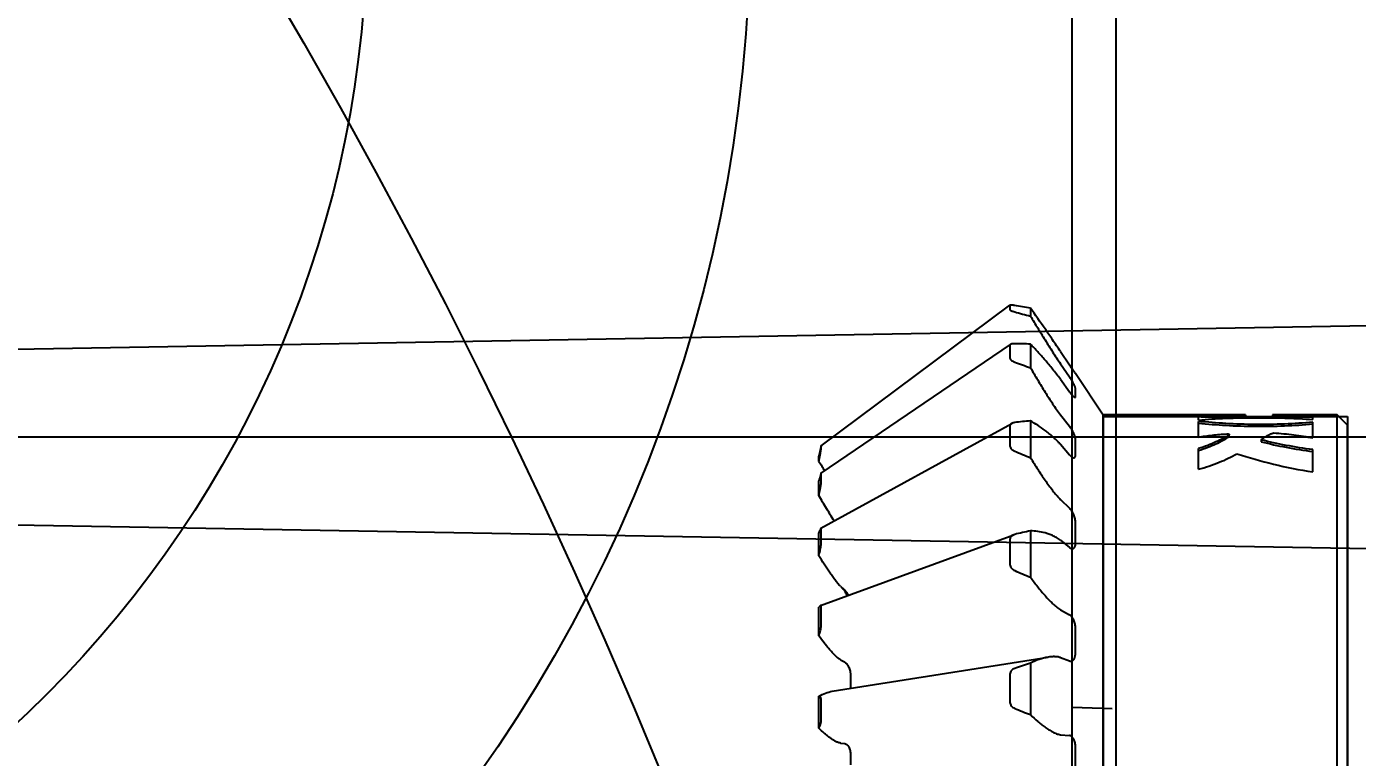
# Model space of a CAD drawing. Header units: inches. Extents: x -164 to 250, y -285 to 80.
# Drawn here: x 13.941 to 16.98, y -183.976 to -182.308 of the extents above; entities that cross this region are included whole.
import ezdxf

# ---------------------------------------------------------------- set-up
doc = ezdxf.new("R2010")
doc.units = ezdxf.units.IN
doc.header["$MEASUREMENT"] = 0
for name, color, linetype in [('LAY0001', 7, 'Continuous'), ('LAYER_CUT_FEAT', 7, 'Continuous'), ('LAYER_FEATURE', 7, 'Continuous'), ('trajectories', 3, 'Continuous')]:
    doc.layers.add(name, color=color, linetype=linetype)
doc.dimstyles.get("Standard").update_dxf_attribs({"dimtxt": 0.18, "dimasz": 0.18, "dimexe": 0.18, "dimexo": 0.0625, "dimgap": 0.09, "dimtad": 0, "dimtih": 1, "dimtoh": 1, "dimdec": 4, "dimzin": 0, "dimdsep": 46, "dimtxsty": 'Standard', "dimcen": 0.09, "dimadec": 0, "dimazin": 0, "dimtfac": 1, "dimtdec": 4, "dimtofl": 0, "dimtmove": 0, "dimatfit": 3, "dimfxl": 1, "dimtolj": 1, "dimtzin": 0, "dimarcsym": 0})

# ---------------------------------------------------------------- blocks, each defined once
blk = doc.blocks.new('*D63')
at = {"layer": 'Defpoints', "color": 0, "transparency": 16777216}
for p in [(17.9907, -182.9726), (18.9367, -183.0522), (2.4291, -183.2443), (2.4291, -183.2443), (11.4651, -183.2443)]:
    blk.add_point(p, dxfattribs=at)
at = {"layer": 'trajectories', "color": 0, "lineweight": -2, "transparency": 16777216}
for p, q in [((18.0531, -182.9715), (19.1153, -182.953)), ((11.5276, -183.2443), (19.1178, -183.2443)), ((18.9339, -183.6042), (19.1139, -183.6042))]:
    blk.add_line(p, q, dxfattribs=at)
for start, end in [(1.62472, 2.24943), (358.75055, 360), (358.75057, 359.37528)]:
    blk.add_arc((2.4291, -183.2443), 16.5087, start, end, dxfattribs=at)
at = {"layer": 'trajectories', "color": 0, "transparency": 16777216}
for points in [[(18.9612, -182.7755), (18.9012, -182.7769), (18.9353, -182.9561)], [(18.9069, -183.4241), (18.9669, -183.4244), (18.9378, -183.2443)]]:
    blk.add_solid(points, dxfattribs=at)
at = {"layer": 'trajectories', "color": 0, "transparency": 16777216, "insert": (19.4739, -183.6042), "char_height": 0.18, "attachment_point": 5}
blk.add_mtext('\\A1;1.00°', dxfattribs=at)
blk = doc.blocks.new('*D64')
at = {"layer": 'Defpoints', "color": 0, "transparency": 16777216}
for p in [(2.4291, -183.2443), (2.4291, -183.2443), (11.4651, -183.2443), (18.6518, -183.3386), (17.9907, -183.5159)]:
    blk.add_point(p, dxfattribs=at)
at = {"layer": 'trajectories', "color": 0, "lineweight": -2, "transparency": 16777216}
for p, q in [((11.5276, -183.2443), (18.832, -183.2443)), ((18.0531, -183.517), (18.8295, -183.5305)), ((18.6393, -183.8872), (18.4593, -183.8872))]:
    blk.add_line(p, q, dxfattribs=at)
for start, end in [(0.63572, 1.27145), (357.72854, 359), (357.72855, 358.36428)]:
    blk.add_arc((2.4291, -183.2443), 16.2229, start, end, dxfattribs=at)
at = {"layer": 'trajectories', "color": 0, "transparency": 16777216}
for points in [[(18.681, -183.0641), (18.621, -183.0644), (18.652, -183.2443)], [(18.6154, -183.7066), (18.6754, -183.708), (18.6496, -183.5274)]]:
    blk.add_solid(points, dxfattribs=at)
at = {"layer": 'trajectories', "color": 0, "transparency": 16777216, "insert": (18.0993, -183.8872), "char_height": 0.18, "attachment_point": 5}
blk.add_mtext('\\A1;1.00°', dxfattribs=at)

msp = doc.modelspace()

# ---------------------------------------------------------------- linework, layer by layer
for p, q in [((16.3291, -189.31425), (16.3291, -167.31425)), ((16.3291, -185.09566), (16.3291, -167.31425)), ((16.4291, -188.31425), (16.4291, -168.31425)), ((16.3291, -183.86086), (16.42057, -183.86405))]:
    msp.add_line(p, q)
at = {"color": 7, "linetype": 'Continuous'}
for p, q in [((15.75557, -183.26444), (16.18676, -182.94364)), ((15.75538, -183.32692), (16.18809, -183.033)), ((16.30212, -183.04923), (16.32257, -183.07985)), ((16.30212, -183.0771), (16.32257, -183.10681)), ((16.33658, -183.09976), (16.33672, -183.09987)), ((16.33672, -183.09985), (16.33672, -183.09937)), ((16.33672, -183.09987), (16.33672, -183.09985)), ((16.30212, -183.11259), (16.32257, -183.14113)), ((16.33672, -183.15199), (16.33672, -183.13399)), ((16.30212, -183.19348), (16.32257, -183.21937)), ((16.72493, -183.19385), (16.39997, -183.19385)), ((16.61727, -183.20552), (16.61727, -183.19392)), ((16.72493, -183.19385), (16.72493, -183.19844)), ((16.72493, -183.19779), (16.78644, -183.19779)), ((16.93383, -183.19385), (16.78644, -183.19385)), ((16.78644, -183.19385), (16.78644, -183.19872)), ((16.87872, -183.20438), (16.87872, -183.19401)), ((15.75497, -183.45262), (16.19076, -183.21337)), ((16.61727, -183.24468), (16.61727, -183.20858)), ((16.87872, -183.24644), (16.87872, -183.21051)), ((16.33672, -183.2853), (16.33672, -183.25107)), ((16.68724, -183.2435), (16.68771, -183.24283)), ((16.68771, -183.24283), (16.68771, -183.23865)), ((16.76082, -183.25086), (16.76082, -183.25511)), ((16.30212, -183.26097), (16.32257, -183.28464)), ((16.61727, -183.31794), (16.61727, -183.27075)), ((16.87872, -183.32379), (16.87872, -183.27301)), ((16.30212, -183.38697), (16.32257, -183.4065)), ((16.33672, -183.48673), (16.33672, -183.43962)), ((15.75427, -183.62897), (16.19541, -183.46745)), ((16.30212, -183.47987), (16.32257, -183.49635)), ((15.79955, -183.58476), (15.80858, -183.59337)), ((16.30212, -183.63864), (16.32257, -183.64989)), ((16.33672, -183.73658), (16.33672, -183.68119)), ((15.78077, -183.82481), (16.27396, -183.74677)), ((15.79955, -183.75267), (15.80858, -183.75763)), ((16.30212, -183.74784), (16.32257, -183.75551)), ((15.82264, -183.78866), (15.82264, -183.81028)), ((16.30212, -183.92384), (16.32257, -183.92572)), ((15.79955, -183.94295), (15.80858, -183.94378)), ((16.33672, -184.01037), (16.33672, -183.95213)), ((15.82264, -183.96988), (15.82264, -183.99262))]:
    msp.add_line(p, q, dxfattribs=at)
for centre, radius in [((2.4291, -189.31425), 14), ((12.2185, -182.06426), 3.375), ((12.2185, -182.06426), 2.5)]:
    msp.add_circle(centre, radius)
msp.add_arc((15.75581, -183.63195), 0.06446, 36.2053, 37.10195, dxfattribs=at)
for points, knots in [([(16.32257, -183.07985), (16.3242, -183.08229), (16.32659, -183.08582), (16.32969, -183.09031), (16.33172, -183.0932), (16.33345, -183.09564), (16.33484, -183.09755), (16.33584, -183.09886), (16.33637, -183.09954), (16.33658, -183.09976)], [0, 0, 0, 0, 0.3612195, 0.5254513, 0.6718985, 0.7960282, 0.8939709, 0.9626672, 1, 1, 1, 1]), ([(16.33672, -183.13399), (16.33672, -183.13373), (16.33666, -183.13313), (16.33635, -183.13171), (16.33558, -183.12953), (16.33426, -183.12652), (16.33251, -183.12301), (16.33038, -183.11914), (16.32712, -183.11365), (16.32445, -183.10953), (16.32257, -183.10681)], [0, 0, 0, 0, 0.0255874, 0.057743, 0.1415442, 0.2495506, 0.3782187, 0.5230073, 0.678699, 1, 1, 1, 1]), ([(16.32257, -183.14113), (16.32329, -183.14213), (16.32471, -183.14404), (16.32685, -183.1467), (16.32888, -183.14901), (16.33076, -183.15091), (16.33243, -183.15235), (16.33371, -183.15323), (16.33461, -183.15365), (16.33528, -183.15385), (16.33579, -183.15383), (16.33605, -183.1537)], [0, 0, 0, 0, 0.1953342, 0.376554, 0.5396566, 0.6811491, 0.7982752, 0.8893455, 0.92515, 0.9548821, 1, 1, 1, 1]), ([(16.33605, -183.1537), (16.33616, -183.15364), (16.33637, -183.15346), (16.33658, -183.15307), (16.3367, -183.15256), (16.33672, -183.15219), (16.33672, -183.15199)], [0, 0, 0, 0, 0.1984575, 0.4188777, 0.6822092, 1, 1, 1, 1]), ([(16.72493, -183.1945), (16.70642, -183.19459), (16.67896, -183.19454), (16.64308, -183.19417), (16.62571, -183.19399), (16.61727, -183.19392)], [0, 0, 0, 0, 0.5158149, 0.7649693, 1, 1, 1, 1]), ([(16.61727, -183.19786), (16.62571, -183.19792), (16.64308, -183.19811), (16.67896, -183.19848), (16.70642, -183.19853), (16.72493, -183.19844)], [0, 0, 0, 0, 0.2350318, 0.4841851, 1, 1, 1, 1]), ([(16.87872, -183.19401), (16.86378, -183.19417), (16.83302, -183.19459), (16.80226, -183.19477), (16.78644, -183.19477)], [0, 0, 0, 0, 0.4856606, 1, 1, 1, 1]), ([(16.78644, -183.19872), (16.80226, -183.19872), (16.83302, -183.19853), (16.86378, -183.1981), (16.87872, -183.19795)], [0, 0, 0, 0, 0.5143393, 1, 1, 1, 1]), ([(16.33672, -183.25107), (16.33672, -183.25003), (16.33649, -183.24774), (16.33565, -183.24413), (16.33433, -183.24012), (16.33194, -183.23432), (16.32818, -183.22722), (16.32454, -183.22186), (16.32257, -183.21937)], [0, 0, 0, 0, 0.0886917, 0.1949607, 0.3161331, 0.4485262, 0.7292455, 1, 1, 1, 1]), ([(16.61727, -183.20552), (16.62746, -183.20454), (16.64836, -183.20295), (16.68038, -183.20139), (16.71348, -183.20048), (16.74718, -183.20011), (16.78099, -183.20026), (16.8144, -183.20092), (16.84695, -183.20219), (16.86828, -183.20354), (16.87872, -183.20438)], [0, 0, 0, 0, 0.1172736, 0.240335, 0.3674672, 0.4968581, 0.6266521, 0.7549856, 0.8800227, 1, 1, 1, 1]), ([(16.87872, -183.21051), (16.85723, -183.21237), (16.81333, -183.21527), (16.74709, -183.21641), (16.6814, -183.21414), (16.63823, -183.21064), (16.61727, -183.20858)], [0, 0, 0, 0, 0.247147, 0.5039282, 0.7587093, 1, 1, 1, 1]), ([(16.61727, -183.2126), (16.63823, -183.21466), (16.6814, -183.21818), (16.74709, -183.22046), (16.81333, -183.21932), (16.85723, -183.2164), (16.87872, -183.21454)], [0, 0, 0, 0, 0.2412916, 0.4960722, 0.7528528, 1, 1, 1, 1]), ([(16.61727, -183.24468), (16.6279, -183.24279), (16.64977, -183.23971), (16.67177, -183.2379), (16.68302, -183.23726)], [0, 0, 0, 0, 0.4894518, 1, 1, 1, 1]), ([(16.68724, -183.23932), (16.68284, -183.24227), (16.67305, -183.24811), (16.65674, -183.25622), (16.63793, -183.264), (16.62441, -183.26858), (16.61727, -183.27075)], [0, 0, 0, 0, 0.2065483, 0.4438926, 0.7093563, 1, 1, 1, 1]), ([(16.61727, -183.27511), (16.62441, -183.27293), (16.63793, -183.26833), (16.65675, -183.26049), (16.67305, -183.25234), (16.68284, -183.24646), (16.68724, -183.2435)], [0, 0, 0, 0, 0.2905521, 0.5559767, 0.7933485, 1, 1, 1, 1]), ([(16.68302, -183.23726), (16.68361, -183.23722), (16.68448, -183.23724), (16.68559, -183.23739), (16.68631, -183.23756), (16.68689, -183.23778), (16.68734, -183.23803), (16.68763, -183.23831), (16.68771, -183.23855), (16.68771, -183.23865)], [0, 0, 0, 0, 0.3432788, 0.5035566, 0.6466954, 0.7680182, 0.8654081, 0.9402713, 1, 1, 1, 1]), ([(16.68771, -183.23865), (16.68771, -183.23871), (16.68766, -183.23899), (16.68742, -183.2392), (16.68724, -183.23932)], [0, 0, 0, 0, 0.2086356, 1, 1, 1, 1]), ([(16.76082, -183.25086), (16.76417, -183.24731), (16.77065, -183.24275), (16.78054, -183.23804), (16.78627, -183.23596), (16.78931, -183.23498)], [0, 0, 0, 0, 0.445174, 0.7083168, 1, 1, 1, 1]), ([(16.87872, -183.27301), (16.85824, -183.27052), (16.81869, -183.26427), (16.77963, -183.25556), (16.76082, -183.25086)], [0, 0, 0, 0, 0.5154955, 1, 1, 1, 1]), ([(16.76082, -183.25511), (16.77962, -183.25984), (16.81869, -183.26859), (16.85824, -183.27488), (16.87872, -183.27739)], [0, 0, 0, 0, 0.4845152, 1, 1, 1, 1]), ([(16.78931, -183.23498), (16.80471, -183.23596), (16.83467, -183.2387), (16.86439, -183.24346), (16.87872, -183.24644)], [0, 0, 0, 0, 0.5132453, 1, 1, 1, 1]), ([(16.32257, -183.28464), (16.32362, -183.28586), (16.32565, -183.28796), (16.32841, -183.29009), (16.33049, -183.29112), (16.33185, -183.29153), (16.33309, -183.29161), (16.33386, -183.29143), (16.33419, -183.29128)], [0, 0, 0, 0, 0.3418265, 0.6216536, 0.7368435, 0.8362676, 0.9224171, 1, 1, 1, 1]), ([(16.33419, -183.29128), (16.3346, -183.2911), (16.33539, -183.29051), (16.33619, -183.28914), (16.33664, -183.28735), (16.33672, -183.28602), (16.33672, -183.2853)], [0, 0, 0, 0, 0.1968451, 0.4176367, 0.6823621, 1, 1, 1, 1]), ([(16.61727, -183.31794), (16.63347, -183.31363), (16.66357, -183.30352), (16.69223, -183.28991), (16.70526, -183.28268)], [0, 0, 0, 0, 0.5294456, 1, 1, 1, 1]), ([(16.70526, -183.28268), (16.73269, -183.29149), (16.7899, -183.30792), (16.84836, -183.31945), (16.87872, -183.32379)], [0, 0, 0, 0, 0.4843943, 1, 1, 1, 1]), ([(16.33672, -183.43962), (16.33672, -183.43823), (16.33651, -183.43532), (16.33539, -183.42925), (16.33281, -183.42161), (16.32905, -183.41449), (16.32547, -183.40955), (16.32355, -183.40743), (16.32257, -183.4065)], [0, 0, 0, 0, 0.1131616, 0.2370756, 0.503175, 0.7676271, 0.8895373, 1, 1, 1, 1]), ([(16.32257, -183.49635), (16.32328, -183.49692), (16.32469, -183.4979), (16.32691, -183.49891), (16.32905, -183.49932), (16.33042, -183.49915), (16.33104, -183.49896)], [0, 0, 0, 0, 0.2974583, 0.5587177, 0.7891442, 1, 1, 1, 1]), ([(16.33104, -183.49896), (16.33148, -183.49883), (16.33234, -183.49844), (16.33392, -183.49721), (16.33548, -183.49478), (16.33652, -183.49105), (16.33672, -183.48825), (16.33672, -183.48673)], [0, 0, 0, 0, 0.0957931, 0.1949139, 0.4163313, 0.6835728, 1, 1, 1, 1]), ([(15.80722, -183.59307), (15.80678, -183.59249), (15.80507, -183.59031), (15.80321, -183.58825), (15.80173, -183.58684)], [0, 0, 0, 0, 0.2635592, 1, 1, 1, 1]), ([(15.81532, -183.6066), (15.81478, -183.60545), (15.81257, -183.60105), (15.80998, -183.59683), (15.80782, -183.59388)], [0, 0, 0, 0, 0.2585445, 1, 1, 1, 1]), ([(15.80858, -183.59337), (15.81031, -183.59502), (15.81356, -183.59901), (15.81612, -183.60344), (15.81732, -183.60587)], [0, 0, 0, 0, 0.4680936, 1, 1, 1, 1]), ([(16.33672, -183.68119), (16.33672, -183.67794), (16.33595, -183.67142), (16.33343, -183.66371), (16.33055, -183.65817), (16.32814, -183.65468), (16.32552, -183.65187), (16.32356, -183.65044), (16.32257, -183.64989)], [0, 0, 0, 0, 0.2733171, 0.5485896, 0.6780236, 0.7976579, 0.9052915, 1, 1, 1, 1]), ([(16.32666, -183.75601), (16.32738, -183.75591), (16.32883, -183.75547), (16.33081, -183.75419), (16.33256, -183.75233), (16.33462, -183.749), (16.33633, -183.74366), (16.33672, -183.73904), (16.33672, -183.73658)], [0, 0, 0, 0, 0.0926311, 0.1900638, 0.2964665, 0.4143226, 0.6860754, 1, 1, 1, 1]), ([(15.80858, -183.75763), (15.80956, -183.75817), (15.8115, -183.75959), (15.8141, -183.76236), (15.8165, -183.76582), (15.81937, -183.7713), (15.82187, -183.77895), (15.82264, -183.78543), (15.82264, -183.78866)], [0, 0, 0, 0, 0.0946964, 0.2022195, 0.3216687, 0.4508928, 0.7259777, 1, 1, 1, 1]), ([(16.32257, -183.75551), (16.32324, -183.75576), (16.32459, -183.75611), (16.32599, -183.75611), (16.32666, -183.75601)], [0, 0, 0, 0, 0.5127762, 1, 1, 1, 1]), ([(15.82264, -183.81028), (15.82264, -183.81099), (15.82257, -183.81371), (15.82221, -183.81642), (15.82174, -183.81837)], [0, 0, 0, 0, 0.2618736, 1, 1, 1, 1]), ([(16.33672, -183.95213), (16.33672, -183.94886), (16.33605, -183.94258), (16.33355, -183.93532), (16.33059, -183.93068), (16.32816, -183.9281), (16.32548, -183.92636), (16.32352, -183.92581), (16.32257, -183.92572)], [0, 0, 0, 0, 0.3050809, 0.583392, 0.7056644, 0.8147802, 0.9117238, 1, 1, 1, 1]), ([(15.80858, -183.94378), (15.80951, -183.94387), (15.81146, -183.9444), (15.81412, -183.94612), (15.81654, -183.94867), (15.81948, -183.95324), (15.82198, -183.96042), (15.82264, -183.96664), (15.82264, -183.96988)], [0, 0, 0, 0, 0.0884545, 0.1854835, 0.2945615, 0.4166936, 0.694673, 1, 1, 1, 1])]:
    msp.add_open_spline(points, degree=3, knots=knots, dxfattribs=at)
at = {"layer": 'LAY0001', "color": 6, "linetype": 'Continuous'}
msp.add_line((16.39997, -183.19779), (16.95746, -183.19779), dxfattribs=at)
at = {"layer": 'LAY0001', "color": 7, "linetype": 'Continuous'}
for p, q in [((16.39997, -183.19779), (16.39997, -184.76472)), ((16.95746, -183.19779), (16.95746, -184.76472))]:
    msp.add_line(p, q, dxfattribs=at)
at = {"layer": 'LAYER_CUT_FEAT', "color": 7, "linetype": 'Continuous'}
for p, q in [((16.18691, -182.94353), (16.18681, -182.9437)), ((16.18681, -182.9437), (16.18681, -182.95392)), ((16.23368, -182.94995), (16.23368, -182.96853)), ((16.18681, -183.03503), (16.18681, -183.06471)), ((16.23368, -183.03232), (16.23368, -183.08625)), ((16.18681, -183.219), (16.18681, -183.26521)), ((16.23368, -183.20758), (16.23368, -183.29157)), ((15.75394, -183.27156), (15.75043, -183.28833)), ((15.75043, -183.29987), (15.75394, -183.28144)), ((15.75043, -183.29987), (15.75043, -183.28833)), ((15.75557, -183.26444), (15.75394, -183.27156)), ((15.75394, -183.28144), (15.75558, -183.27156)), ((15.75558, -183.26449), (15.75557, -183.26444)), ((15.75558, -183.27156), (15.75558, -183.26449)), ((15.75043, -183.37811), (15.75043, -183.34462)), ((15.75558, -183.34809), (15.75558, -183.32759)), ((15.75043, -183.37811), (15.75394, -183.35982)), ((15.75043, -183.51538), (15.75043, -183.46322)), ((15.75558, -183.4866), (15.75558, -183.45468)), ((16.19757, -183.46679), (16.19541, -183.46745)), ((16.23368, -183.45857), (16.23368, -183.5644)), ((16.18681, -183.47757), (16.18681, -183.53581)), ((15.75043, -183.69827), (15.75043, -183.63254)), ((15.75427, -183.62897), (15.75394, -183.62918)), ((15.75558, -183.67353), (15.75558, -183.6333)), ((16.23368, -183.76073), (16.23368, -183.87804)), ((16.18681, -183.78545), (16.18681, -183.85001)), ((15.75043, -183.90885), (15.75043, -183.83599)), ((15.75394, -183.83845), (15.75043, -183.83599)), ((15.75558, -183.89059), (15.75558, -183.84599))]:
    msp.add_line(p, q, dxfattribs=at)
for centre, radius, start, end in [((15.62431, -186.67071), 3.77033, 80.69886, 81.25444), ((18.34008, -175.19912), 8.04989, 254.564471, 254.830913), ((16.1733, -184.51974), 1.48864, 87.67537, 89.06568), ((16.96575, -181.00549), 2.20578, 249.61934, 250.61669), ((16.32092, -184.21525), 1.01144, 94.9483, 97.00498), ((16.75639, -181.97874), 1.41307, 246.70503, 248.28978), ((19.26189, -181.17684), 4.10336, 211.15709, 211.50887), ((18.89348, -184.15621), 3.24614, 165.27583, 165.52143), ((16.40849, -183.71909), 0.70605, 157.98084, 158.75298), ((16.40861, -184.31064), 0.86984, 101.60152, 104.04088), ((11.62973, -182.62294), 4.21624, 347.77984, 348.00713), ((16.64616, -182.54687), 1.09796, 245.88517, 247.93359), ((15.80507, -183.6861), 0.07652, 131.93513, 135.572), ((14.1892, -183.26419), 1.62045, 344.4621, 344.93204), ((16.48645, -184.59183), 0.86869, 106.91637, 109.42305), ((16.56538, -182.98918), 0.94873, 247.18948, 249.53553), ((15.37858, -183.74165), 0.40771, 335.79016, 337.02179)]:
    msp.add_arc(centre, radius, start, end, dxfattribs=at)
for points, knots in [([(16.18681, -182.95392), (16.18681, -182.9541), (16.1871, -182.95452), (16.18779, -182.95503), (16.18884, -182.95562), (16.19077, -182.95648), (16.19371, -182.95753), (16.19622, -182.95828), (16.19757, -182.95866)], [0, 0, 0, 0, 0.0445581, 0.1169856, 0.2178421, 0.3433587, 0.6488122, 1, 1, 1, 1]), ([(16.19757, -182.94422), (16.19634, -182.94403), (16.19454, -182.94377), (16.19222, -182.94351), (16.19069, -182.94336), (16.18936, -182.94328), (16.18827, -182.94327), (16.18748, -182.94333), (16.18704, -182.94343), (16.18691, -182.94353)], [0, 0, 0, 0, 0.3489175, 0.5075102, 0.6515651, 0.7770011, 0.8792335, 0.954374, 1, 1, 1, 1]), ([(16.30212, -183.04923), (16.29915, -183.04478), (16.29323, -183.03599), (16.28155, -183.01878), (16.26185, -182.99003), (16.24491, -182.96576), (16.23368, -182.94995)], [0, 0, 0, 0, 0.1330716, 0.2635692, 0.5176094, 1, 1, 1, 1]), ([(16.23368, -182.96853), (16.23915, -182.97754), (16.25019, -182.99565), (16.26419, -183.01827), (16.27561, -183.03645), (16.28431, -183.05012), (16.29312, -183.06369), (16.29907, -183.07268), (16.30212, -183.0771)], [0, 0, 0, 0, 0.2462246, 0.495875, 0.6217353, 0.7480494, 0.8744916, 1, 1, 1, 1]), ([(16.18809, -183.033), (16.18772, -183.03325), (16.18708, -183.03381), (16.18681, -183.03465), (16.18681, -183.03503)], [0, 0, 0, 0, 0.5334588, 1, 1, 1, 1]), ([(16.19757, -183.0313), (16.19574, -183.03127), (16.19312, -183.03137), (16.18994, -183.03207), (16.18862, -183.03264), (16.18809, -183.033)], [0, 0, 0, 0, 0.5640062, 0.8026126, 1, 1, 1, 1]), ([(16.30212, -183.11259), (16.29922, -183.10854), (16.29334, -183.1008), (16.28447, -183.0896), (16.27573, -183.07899), (16.26443, -183.06567), (16.25055, -183.05005), (16.23926, -183.03806), (16.23368, -183.03232)], [0, 0, 0, 0, 0.1413617, 0.276168, 0.4061178, 0.5319824, 0.7726329, 1, 1, 1, 1]), ([(16.18681, -183.06471), (16.18681, -183.06554), (16.18746, -183.06687), (16.18878, -183.0683), (16.19068, -183.06986), (16.19363, -183.07158), (16.1962, -183.07268), (16.19757, -183.07319)], [0, 0, 0, 0, 0.175799, 0.2864816, 0.4112042, 0.6923392, 1, 1, 1, 1]), ([(16.23368, -183.08625), (16.2391, -183.0956), (16.24731, -183.10957), (16.25849, -183.12802), (16.26697, -183.1417), (16.27556, -183.15518), (16.28424, -183.16841), (16.29301, -183.18122), (16.299, -183.18953), (16.30212, -183.19348)], [0, 0, 0, 0, 0.2548444, 0.3818766, 0.5083968, 0.6341373, 0.758716, 0.8813792, 1, 1, 1, 1]), ([(16.19076, -183.21337), (16.19019, -183.21368), (16.18913, -183.21438), (16.18785, -183.2157), (16.187, -183.21727), (16.18681, -183.21842), (16.18681, -183.219)], [0, 0, 0, 0, 0.2699893, 0.5223085, 0.7620867, 1, 1, 1, 1]), ([(16.19757, -183.21136), (16.19635, -183.21151), (16.194, -183.21196), (16.19176, -183.21282), (16.19076, -183.21337)], [0, 0, 0, 0, 0.5192314, 1, 1, 1, 1]), ([(16.30212, -183.26097), (16.30067, -183.25929), (16.29774, -183.2561), (16.29182, -183.25022), (16.28454, -183.24346), (16.27579, -183.23605), (16.26452, -183.2272), (16.25067, -183.21749), (16.23928, -183.21067), (16.23368, -183.20758)], [0, 0, 0, 0, 0.07645, 0.1488732, 0.2871167, 0.4182048, 0.5436098, 0.7798967, 1, 1, 1, 1]), ([(16.18681, -183.26521), (16.18681, -183.26639), (16.18757, -183.2689), (16.19009, -183.27202), (16.19354, -183.27464), (16.19618, -183.27601), (16.19757, -183.27661)], [0, 0, 0, 0, 0.2151168, 0.4583982, 0.7234199, 1, 1, 1, 1]), ([(16.23368, -183.29157), (16.23905, -183.30037), (16.24723, -183.3134), (16.25845, -183.33043), (16.26693, -183.3428), (16.27551, -183.35479), (16.28417, -183.36631), (16.29157, -183.37543), (16.29751, -183.3823), (16.30056, -183.38549), (16.30212, -183.38697)], [0, 0, 0, 0, 0.2629816, 0.3923895, 0.5200404, 0.6455571, 0.7684135, 0.8875216, 0.9451361, 1, 1, 1, 1]), ([(15.75538, -183.32692), (15.75533, -183.32696), (15.75523, -183.32711), (15.75509, -183.3274), (15.75493, -183.32782), (15.75467, -183.32855), (15.75433, -183.32968), (15.75407, -183.33063), (15.75394, -183.33115)], [0, 0, 0, 0, 0.0441699, 0.1175742, 0.217506, 0.3400919, 0.6405805, 1, 1, 1, 1]), ([(15.75394, -183.35982), (15.75414, -183.35873), (15.75454, -183.35656), (15.75505, -183.35339), (15.75538, -183.35089), (15.75554, -183.34915), (15.75558, -183.34841), (15.75558, -183.34809)], [0, 0, 0, 0, 0.2806514, 0.5588694, 0.8126842, 0.9180309, 1, 1, 1, 1]), ([(15.75558, -183.32759), (15.75558, -183.32753), (15.75558, -183.32741), (15.75557, -183.32724), (15.75555, -183.32708), (15.75552, -183.32696), (15.75545, -183.32689), (15.7554, -183.32691), (15.75538, -183.32692)], [0, 0, 0, 0, 0.2415358, 0.4442514, 0.676257, 0.8273555, 0.9160268, 1, 1, 1, 1]), ([(15.78559, -183.43582), (15.77941, -183.42647), (15.76746, -183.40736), (15.75606, -183.38793), (15.75043, -183.37811)], [0, 0, 0, 0, 0.497219, 1, 1, 1, 1]), ([(15.75497, -183.45262), (15.75488, -183.45267), (15.7547, -183.45287), (15.75433, -183.45344), (15.7541, -183.45398), (15.75394, -183.45438)], [0, 0, 0, 0, 0.1543912, 0.375493, 1, 1, 1, 1]), ([(15.75558, -183.45468), (15.75558, -183.45432), (15.75556, -183.45374), (15.75547, -183.45309), (15.75534, -183.45275), (15.75524, -183.45262), (15.7551, -183.45257), (15.75501, -183.4526), (15.75497, -183.45262)], [0, 0, 0, 0, 0.4436204, 0.73435, 0.8276056, 0.8933826, 0.9445143, 1, 1, 1, 1]), ([(16.19541, -183.46745), (16.19426, -183.46787), (16.19207, -183.4689), (16.18926, -183.47114), (16.18729, -183.47409), (16.18681, -183.47642), (16.18681, -183.47757)], [0, 0, 0, 0, 0.2594372, 0.5105506, 0.7551323, 1, 1, 1, 1]), ([(16.30212, -183.47987), (16.30068, -183.47871), (16.29776, -183.47662), (16.29184, -183.47312), (16.28454, -183.46945), (16.27576, -183.46598), (16.26443, -183.46241), (16.25043, -183.45953), (16.23918, -183.45867), (16.23368, -183.45857)], [0, 0, 0, 0, 0.0762133, 0.14768, 0.2835266, 0.4124032, 0.5363132, 0.7730669, 1, 1, 1, 1]), ([(15.75394, -183.49903), (15.75438, -183.49695), (15.75495, -183.49377), (15.75545, -183.48961), (15.75558, -183.48756), (15.75558, -183.4866)], [0, 0, 0, 0, 0.5084958, 0.7712803, 1, 1, 1, 1]), ([(15.79955, -183.58476), (15.79843, -183.58369), (15.79623, -183.58137), (15.79306, -183.57769), (15.78988, -183.57381), (15.78563, -183.56842), (15.78041, -183.56139), (15.77424, -183.55267), (15.76817, -183.54366), (15.76012, -183.53127), (15.75427, -183.52179), (15.75043, -183.51538)], [0, 0, 0, 0, 0.0547314, 0.1122843, 0.1712467, 0.231335, 0.3541969, 0.4797545, 0.6074667, 0.7369344, 1, 1, 1, 1]), ([(16.18681, -183.53581), (16.18681, -183.53723), (16.1875, -183.54015), (16.19, -183.54388), (16.19347, -183.54688), (16.19617, -183.54838), (16.19757, -183.54901)], [0, 0, 0, 0, 0.2378225, 0.4864717, 0.7419869, 1, 1, 1, 1]), ([(16.23368, -183.5644), (16.23902, -183.5718), (16.24715, -183.58265), (16.25842, -183.59656), (16.26689, -183.60644), (16.27547, -183.61576), (16.28412, -183.62445), (16.29154, -183.63104), (16.29749, -183.63576), (16.30056, -183.63778), (16.30212, -183.63864)], [0, 0, 0, 0, 0.2697172, 0.4009007, 0.5292149, 0.6542505, 0.7754564, 0.8916592, 0.9473702, 1, 1, 1, 1]), ([(15.75558, -183.6333), (15.75558, -183.63257), (15.75553, -183.63137), (15.75531, -183.63), (15.75501, -183.62932), (15.75479, -183.62904), (15.75452, -183.62891), (15.75434, -183.62894), (15.75427, -183.62897)], [0, 0, 0, 0, 0.4437113, 0.7355123, 0.8291017, 0.8965552, 0.9488558, 1, 1, 1, 1]), ([(15.75394, -183.68545), (15.75442, -183.68366), (15.75499, -183.68077), (15.75547, -183.67679), (15.75558, -183.67461), (15.75558, -183.67353)], [0, 0, 0, 0, 0.4595649, 0.7309424, 1, 1, 1, 1]), ([(15.79955, -183.75267), (15.79843, -183.75205), (15.79622, -183.75057), (15.79306, -183.74803), (15.78987, -183.74527), (15.78561, -183.74129), (15.78037, -183.73594), (15.77422, -183.7291), (15.76814, -183.72186), (15.76007, -183.71165), (15.75424, -183.7037), (15.75043, -183.69827)], [0, 0, 0, 0, 0.0523693, 0.1079115, 0.1651798, 0.2239028, 0.3450192, 0.4700675, 0.5984816, 0.7298235, 1, 1, 1, 1]), ([(16.30212, -183.74784), (16.30095, -183.74741), (16.29859, -183.74671), (16.29499, -183.74612), (16.29143, -183.74581), (16.28789, -183.74566), (16.28438, -183.7457), (16.27972, -183.74598), (16.27626, -183.74641), (16.27396, -183.74677)], [0, 0, 0, 0, 0.1316309, 0.2589436, 0.3841977, 0.5084009, 0.6318364, 0.7547666, 1, 1, 1, 1]), ([(16.19757, -183.77258), (16.19617, -183.77307), (16.19346, -183.77435), (16.18995, -183.77717), (16.18744, -183.78095), (16.18681, -183.78396), (16.18681, -183.78545)], [0, 0, 0, 0, 0.2501083, 0.4991936, 0.7484395, 1, 1, 1, 1]), ([(16.27396, -183.74677), (16.26701, -183.74787), (16.25315, -183.7516), (16.24009, -183.75741), (16.23368, -183.76073)], [0, 0, 0, 0, 0.4937384, 1, 1, 1, 1]), ([(15.75043, -183.83599), (15.75522, -183.83331), (15.76502, -183.82863), (15.77551, -183.82564), (15.78077, -183.82481)], [0, 0, 0, 0, 0.5075913, 1, 1, 1, 1]), ([(15.75558, -183.84599), (15.75558, -183.84498), (15.75551, -183.8432), (15.75516, -183.84092), (15.75467, -183.83939), (15.7542, -183.83864), (15.75394, -183.83845)], [0, 0, 0, 0, 0.3849164, 0.6775328, 0.8751693, 1, 1, 1, 1]), ([(16.18681, -183.85001), (16.18681, -183.85154), (16.18746, -183.85462), (16.18995, -183.85858), (16.19345, -183.86165), (16.19616, -183.86312), (16.19757, -183.86371)], [0, 0, 0, 0, 0.249412, 0.500103, 0.7505608, 1, 1, 1, 1]), ([(15.75394, -183.90082), (15.75417, -183.90025), (15.75461, -183.89892), (15.75512, -183.8966), (15.75549, -183.89376), (15.75558, -183.89168), (15.75558, -183.89059)], [0, 0, 0, 0, 0.1755534, 0.4024144, 0.6834216, 1, 1, 1, 1]), ([(16.23368, -183.87804), (16.23899, -183.88335), (16.24711, -183.891), (16.2584, -183.9004), (16.26688, -183.90681), (16.27547, -183.91256), (16.28416, -183.9176), (16.29294, -183.9216), (16.29904, -183.92355), (16.30212, -183.92384)], [0, 0, 0, 0, 0.2702984, 0.4009688, 0.5284004, 0.6523986, 0.7727492, 0.8889425, 1, 1, 1, 1]), ([(15.79955, -183.94295), (15.79846, -183.94285), (15.79626, -183.94237), (15.79307, -183.94121), (15.78988, -183.93984), (15.78562, -183.93769), (15.78037, -183.93455), (15.77421, -183.93026), (15.76813, -183.92549), (15.76003, -183.91849), (15.75422, -183.9128), (15.75043, -183.90885)], [0, 0, 0, 0, 0.0544554, 0.1105856, 0.1678967, 0.2263392, 0.3464214, 0.4703398, 0.5978704, 0.7287898, 1, 1, 1, 1])]:
    msp.add_open_spline(points, degree=3, knots=knots, dxfattribs=at)
at = {"layer": 'LAYER_FEATURE', "color": 7, "linetype": 'Continuous'}
for p, q in [((16.33672, -183.09937), (16.33651, -183.09949)), ((16.39997, -183.19424), (16.33672, -183.09937)), ((16.39997, -184.76865), (16.39997, -183.19385)), ((16.95746, -183.21747), (16.93383, -183.19385)), ((16.93383, -184.76865), (16.93383, -183.19385)), ((16.95746, -184.74503), (16.95746, -183.21747))]:
    msp.add_line(p, q, dxfattribs=at)
at = {"layer": 'trajectories'}
for q in [(17.99066, -182.97263), (17.99066, -183.51589)]:
    msp.add_line((2.4291, -183.24426), q, dxfattribs=at)

# ---------------------------------------------------------------- dimensions: what is measured, and where the dimension line sits
for base, line1, line2, picture, middle in [((18.93672, -183.05217), ((2.4291, -183.24426), (17.99066, -182.97263)), ((2.4291, -183.24426), (11.46511, -183.24426)), '*D63', (19.47392, -183.60424)), ((18.65177, -183.33864), ((2.4291, -183.24426), (11.46511, -183.24426)), ((2.4291, -183.24426), (17.99066, -183.51589)), '*D64', (18.0993, -183.88724))]:
    dim = msp.add_angular_dim_2l(base=base, line1=line1, line2=line2, dimstyle='Standard', override={"dimadec": 2}, dxfattribs=at)
    dim.commit()
    dim.dimension.update_dxf_attribs({"geometry": picture, "text_midpoint": middle})

doc.saveas('drawing.dxf')
